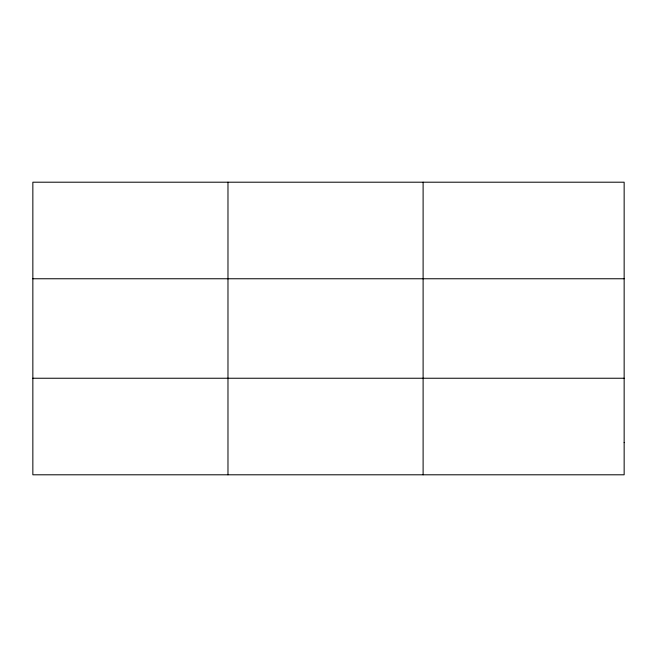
<?xml version="1.0" encoding="UTF-8"?>
<svg xmlns="http://www.w3.org/2000/svg" width="657" height="657" viewBox="0 0 657 657"><rect width="100%" height="100%" fill="white"/><g stroke="black" fill="none" stroke-linecap="round" stroke-linejoin="round"><path stroke-width="0.99" d="M227.979 474.797L227.979 182.203M423.108 474.797L423.108 182.203M32.85 278.757L624.15 278.757M32.85 378.243L624.15 378.243M624.15 442.613L624.15 474.797L32.85 474.797L32.85 182.203L624.15 182.203L624.15 442.613"/></g></svg>
